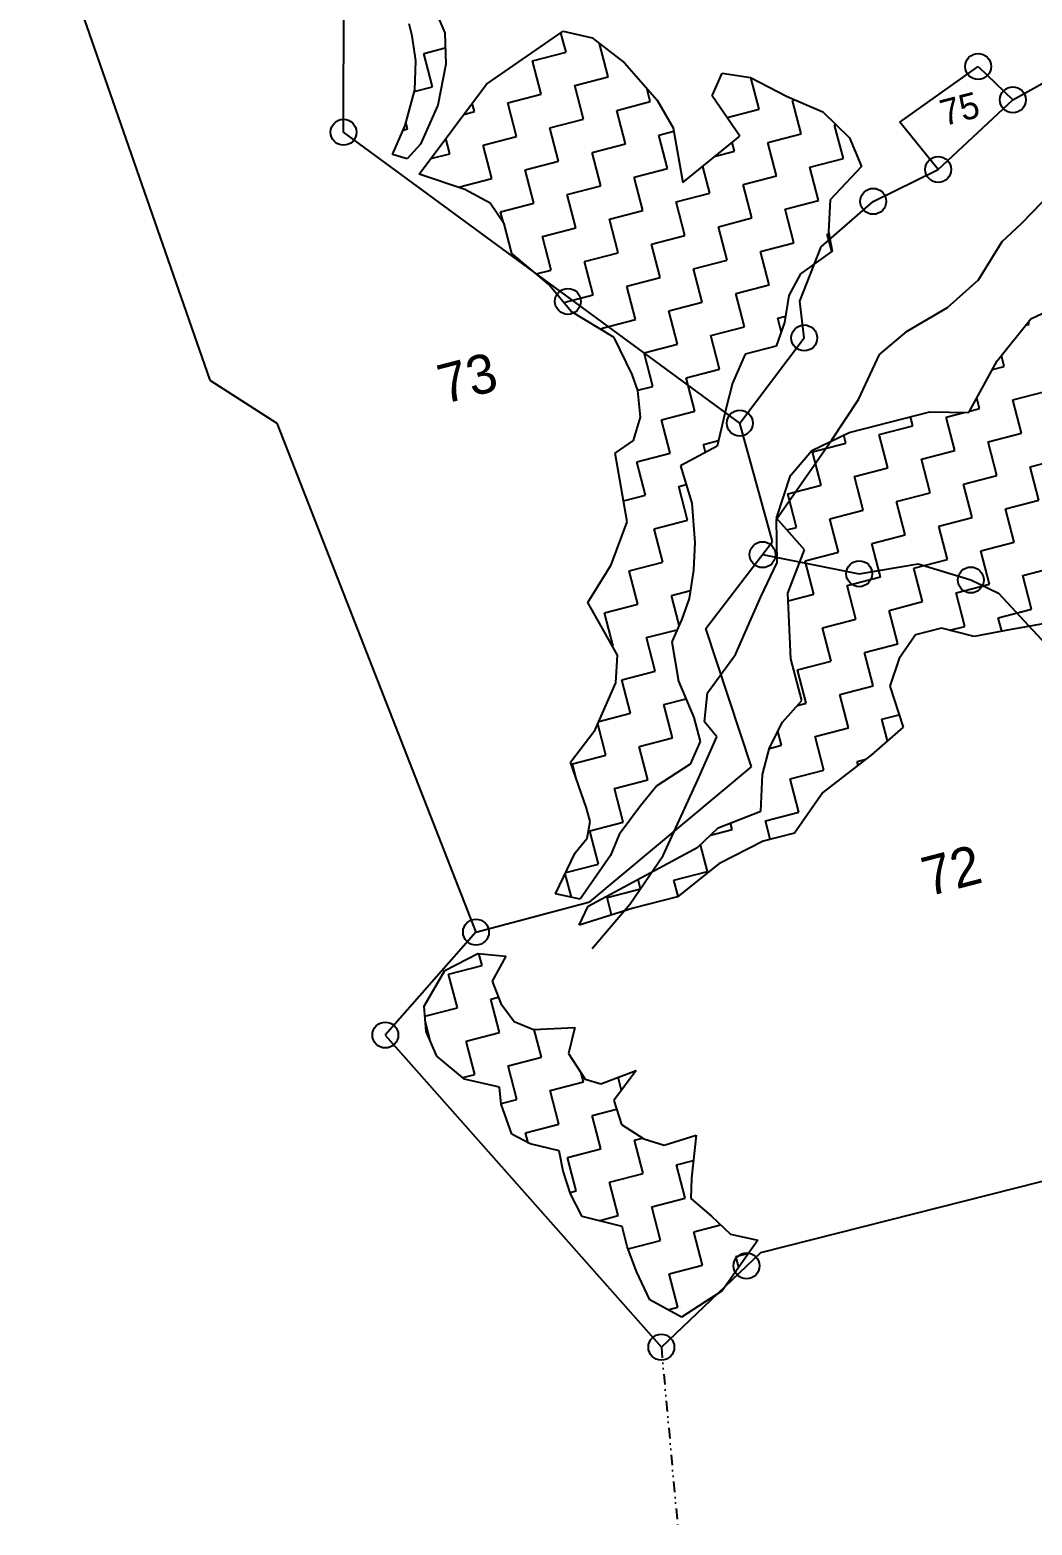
# Model space of a CAD drawing. Header units: metres. Extents: x 317086 to 320014, y 1873013 to 1876547.
# Drawn here: x 317323 to 317794, y 1873213 to 1873917 of the extents above; entities that cross this region are included whole.
import ezdxf

# ---------------------------------------------------------------- set-up
doc = ezdxf.new("R2010")
doc.units = ezdxf.units.M
doc.linetypes.add('DIVIDE', pattern=[1.25, 0.5, -0.25, 0, -0.25, 0, -0.25])
for name, color, linetype in [('LINE_WATER', 4, 'Continuous'), ('POLY_HATCH', 12, 'Continuous'), ('POLY_PARCEL', 6, 'Continuous'), ('TEXT_PARCEL', 7, 'Continuous'), ('V_BOUND_LINE', 7, 'Continuous'), ('V_DIVIDE_LINE', 7, 'DIVIDE')]:
    doc.layers.add(name, color=color, linetype=linetype)
doc.styles.add('TEXT_MAP', font='')
doc.styles.get('TEXT_MAP').set_extended_font_data('Kruti Dev 050')

msp = doc.modelspace()

# ---------------------------------------------------------------- linework, layer by layer
for centre in [(317768.79, 1873899.93), (317785.16, 1873884.22), (317470.16, 1873868.98), (317750.01, 1873851.46), (317719.46, 1873836.47), (317575.73, 1873789.39), (317686.99, 1873772.18), (317656.66, 1873732.09), (317667.35, 1873670.2), (317712.86, 1873661.22), (317765.36, 1873658.27), (317532.5, 1873492.56), (317489.83, 1873444.12), (317659.84, 1873335.47), (317619.73, 1873297.21)]:
    msp.add_circle(centre, 6.1)
at = {"layer": 'LINE_WATER'}
for p, q in [((317789.37, 1873826.14), (317808.16, 1873845.65)), ((317780.16, 1873817.54), (317789.37, 1873826.14)), ((317768.94, 1873799.49), (317780.16, 1873817.54)), ((317754.41, 1873786.54), (317768.94, 1873799.49)), ((317735.42, 1873775.41), (317754.41, 1873786.54)), ((317722.39, 1873764.33), (317735.42, 1873775.41)), ((317712.48, 1873743.15), (317722.39, 1873764.33)), ((317699.98, 1873724.27), (317712.48, 1873743.15)), ((317673.87, 1873686.97), (317699.98, 1873724.27)), ((317674.22, 1873666.46), (317673.87, 1873686.97)), ((317666.49, 1873650.3), (317674.22, 1873666.46)), ((317654.64, 1873623.16), (317666.49, 1873650.3)), ((317641.44, 1873605.09), (317654.64, 1873623.16)), ((317639.98, 1873591.56), (317641.44, 1873605.09)), ((317645.82, 1873584.39), (317639.98, 1873591.56)), ((317636.72, 1873563.91), (317645.82, 1873584.39)), ((317620.51, 1873528.68), (317636.72, 1873563.91)), ((317605.07, 1873505.81), (317620.51, 1873528.68)), ((317587.16, 1873484.78), (317605.07, 1873505.81))]:
    msp.add_line(p, q, dxfattribs=at)
at = {"layer": 'POLY_HATCH'}
for p, q in [((317509.1, 1873936.49), (317517.86, 1873915.77)), ((317502.48, 1873914.31), (317501, 1873920.01)), ((317504.17, 1873902.58), (317502.48, 1873914.31)), ((317517.86, 1873915.77), (317518.31, 1873901.01)), ((317537.37, 1873891.61), (317573.52, 1873916.55)), ((317573.52, 1873916.55), (317587.21, 1873913.34)), ((317587.21, 1873913.34), (317602.4, 1873901.73)), ((317503.65, 1873888.92), (317504.17, 1873902.58)), ((317518.31, 1873901.01), (317514.5, 1873881.77)), ((317602.4, 1873901.73), (317617.8, 1873884.09)), ((317643.67, 1873886.07), (317648.34, 1873896.75)), ((317648.34, 1873896.75), (317661.7, 1873894.8)), ((317499.19, 1873872.21), (317503.65, 1873888.92)), ((317505.8, 1873849.27), (317537.37, 1873891.61)), ((317661.7, 1873894.8), (317678.94, 1873885.75)), ((317514.5, 1873881.77), (317506.41, 1873863.44)), ((317617.8, 1873884.09), (317625.22, 1873871.14)), ((317656.71, 1873867.14), (317643.67, 1873886.07)), ((317678.94, 1873885.75), (317695.68, 1873878.6)), ((317695.68, 1873878.6), (317708.33, 1873866.33)), ((317493.28, 1873858.51), (317499.19, 1873872.21)), ((317625.22, 1873871.14), (317629.9, 1873845.3)), ((317506.41, 1873863.44), (317500.11, 1873856.4)), ((317629.9, 1873845.3), (317656.71, 1873867.14)), ((317708.33, 1873866.33), (317713.85, 1873852.89)), ((317500.11, 1873856.4), (317493.28, 1873858.51)), ((317527.31, 1873842), (317505.8, 1873849.27)), ((317713.85, 1873852.89), (317699.19, 1873837.16)), ((317539.12, 1873835.6), (317527.31, 1873842)), ((317545.72, 1873825.82), (317539.12, 1873835.6)), ((317699.19, 1873837.16), (317698.37, 1873822.08)), ((317549.33, 1873811.88), (317545.72, 1873825.82)), ((317698.37, 1873822.08), (317700.04, 1873813.04)), ((317566.61, 1873797.44), (317549.33, 1873811.88)), ((317700.04, 1873813.04), (317685.2, 1873802.43)), ((317577.37, 1873784.67), (317566.61, 1873797.44)), ((317685.2, 1873802.43), (317679.74, 1873792.22)), ((317679.74, 1873792.22), (317677.62, 1873779.5)), ((317793.59, 1873781.19), (317818.06, 1873792.77)), ((317597.49, 1873772.32), (317577.37, 1873784.67)), ((317677.62, 1873779.5), (317673.75, 1873768.35)), ((317777.79, 1873761.4), (317793.59, 1873781.19)), ((317606.06, 1873754.93), (317597.49, 1873772.32)), ((317659.17, 1873764.57), (317653.26, 1873750.86)), ((317673.75, 1873768.35), (317659.17, 1873764.57)), ((317608.66, 1873747.49), (317606.06, 1873754.93)), ((317764.48, 1873737.02), (317777.79, 1873761.4)), ((317653.26, 1873750.86), (317650.18, 1873739.25)), ((317609.89, 1873734.96), (317608.66, 1873747.49)), ((317606.65, 1873723.98), (317609.89, 1873734.96)), ((317650.18, 1873739.25), (317646.05, 1873721.27)), ((317708.04, 1873727.61), (317746.05, 1873737.47)), ((317746.05, 1873737.47), (317764.48, 1873737.02)), ((317690.61, 1873719.16), (317708.04, 1873727.61)), ((317598.02, 1873718.03), (317606.65, 1873723.98)), ((317646.05, 1873721.27), (317628.82, 1873712.07)), ((317603.71, 1873685.69), (317598.02, 1873718.03)), ((317680.57, 1873707.4), (317690.61, 1873719.16)), ((317628.82, 1873712.07), (317634.06, 1873694.49)), ((317673.99, 1873687.38), (317680.57, 1873707.4)), ((317634.06, 1873694.49), (317635.49, 1873675.93)), ((317596.1, 1873665.46), (317603.71, 1873685.69)), ((317687.03, 1873672.46), (317673.99, 1873687.38)), ((317635.49, 1873675.93), (317634.81, 1873662.91)), ((317679.22, 1873652.12), (317687.03, 1873672.46)), ((317585.14, 1873647.74), (317596.1, 1873665.46)), ((317634.81, 1873662.91), (317632.86, 1873649.56)), ((317632.86, 1873649.56), (317629.3, 1873639.84)), ((317680.72, 1873621.13), (317679.22, 1873652.12)), ((317599.02, 1873622.95), (317585.14, 1873647.74)), ((317629.3, 1873639.84), (317624.62, 1873629.16)), ((317751.55, 1873635.59), (317739.29, 1873632.4)), ((317766.95, 1873631.73), (317751.55, 1873635.59)), ((317799.46, 1873637.56), (317784.43, 1873634.96)), ((317624.62, 1873629.16), (317627.88, 1873610.69)), ((317739.29, 1873632.4), (317731.71, 1873621.28)), ((317784.43, 1873634.96), (317766.95, 1873631.73)), ((317598.34, 1873609.92), (317599.02, 1873622.95)), ((317685.81, 1873601.52), (317680.72, 1873621.13)), ((317731.71, 1873621.28), (317727.22, 1873608.35)), ((317588.53, 1873587.77), (317598.34, 1873609.92)), ((317627.88, 1873610.69), (317635.02, 1873593.61)), ((317727.22, 1873608.35), (317733.53, 1873589.06)), ((317676.68, 1873591.31), (317685.81, 1873601.52)), ((317635.02, 1873593.61), (317637.98, 1873582.21)), ((317576.91, 1873572.58), (317588.53, 1873587.77)), ((317670.64, 1873579.28), (317676.68, 1873591.31)), ((317733.53, 1873589.06), (317718.59, 1873576.03)), ((317637.98, 1873582.21), (317633.31, 1873571.53)), ((317667.37, 1873566.66), (317670.64, 1873579.28)), ((317584.56, 1873550.9), (317576.91, 1873572.58)), ((317718.59, 1873576.03), (317695.71, 1873558.32)), ((317633.31, 1873571.53), (317617.67, 1873561.39)), ((317666.6, 1873549.46), (317667.37, 1873566.66)), ((317617.67, 1873561.39), (317609.97, 1873551.95)), ((317695.71, 1873558.32), (317682.36, 1873539.17)), ((317586.21, 1873544.57), (317584.56, 1873550.9)), ((317609.97, 1873551.95), (317599.93, 1873538.52)), ((317584.85, 1873536.78), (317586.21, 1873544.57)), ((317646.4, 1873541.6), (317666.6, 1873549.46)), ((317579.19, 1873529.9), (317584.85, 1873536.78)), ((317599.93, 1873538.52), (317595.73, 1873528.64)), ((317636.95, 1873532.61), (317646.4, 1873541.6)), ((317682.36, 1873539.17), (317667.65, 1873535.35)), ((317569.99, 1873510.61), (317579.19, 1873529.9)), ((317618.61, 1873522.62), (317636.95, 1873532.61)), ((317667.65, 1873535.35), (317646.85, 1873524.72)), ((317595.73, 1873528.64), (317581.45, 1873508.04)), ((317585.28, 1873504.82), (317618.61, 1873522.62)), ((317646.85, 1873524.72), (317627.33, 1873509.19)), ((317581.45, 1873508.04), (317569.99, 1873510.61)), ((317627.33, 1873509.19), (317606.49, 1873503.78)), ((317581.06, 1873495.88), (317585.28, 1873504.82)), ((317606.49, 1873503.78), (317581.06, 1873495.88)), ((317517.9, 1873474.44), (317533.4, 1873482.52)), ((317533.4, 1873482.52), (317546.59, 1873481.21)), ((317546.59, 1873481.21), (317540.18, 1873469.4)), ((317508.04, 1873457.68), (317517.9, 1873474.44)), ((317540.18, 1873469.4), (317544.25, 1873458.96)), ((317509.1, 1873445.79), (317508.04, 1873457.68)), ((317544.25, 1873458.96), (317550.52, 1873450.45)), ((317514.13, 1873434.24), (317509.1, 1873445.79)), ((317550.52, 1873450.45), (317559.6, 1873446.72)), ((317559.6, 1873446.72), (317578.97, 1873447.69)), ((317578.97, 1873447.69), (317576.06, 1873435.44)), ((317527.09, 1873423.41), (317514.13, 1873434.24)), ((317576.06, 1873435.44), (317583.95, 1873423.29)), ((317591.27, 1873421.13), (317607.9, 1873427.47)), ((317607.9, 1873427.47), (317597.38, 1873413.25)), ((317543.64, 1873419.59), (317527.09, 1873423.41)), ((317544.34, 1873411.66), (317543.64, 1873419.59)), ((317583.95, 1873423.29), (317591.27, 1873421.13)), ((317549.39, 1873397.41), (317544.34, 1873411.66)), ((317597.38, 1873413.25), (317600.97, 1873402.01)), ((317558.01, 1873392.89), (317549.39, 1873397.41)), ((317600.97, 1873402.01), (317611.51, 1873395.28)), ((317621.07, 1873392.35), (317636.12, 1873396.93)), ((317636.12, 1873396.93), (317633.91, 1873376.75)), ((317571.7, 1873389.68), (317558.01, 1873392.89)), ((317573.53, 1873380.01), (317571.7, 1873389.68)), ((317611.51, 1873395.28), (317621.07, 1873392.35)), ((317576.96, 1873369.41), (317573.53, 1873380.01)), ((317633.91, 1873376.75), (317633.68, 1873367.22)), ((317582.45, 1873358.66), (317576.96, 1873369.41)), ((317633.68, 1873367.22), (317643.28, 1873358.9)), ((317601.23, 1873354.07), (317582.45, 1873358.66)), ((317603.7, 1873344.57), (317601.23, 1873354.07)), ((317643.28, 1873358.9), (317652.25, 1873350.41)), ((317665.14, 1873347.66), (317648.36, 1873323.7)), ((317652.25, 1873350.41), (317665.14, 1873347.66)), ((317608.09, 1873332.86), (317603.7, 1873344.57)), ((317614.24, 1873319.58), (317608.09, 1873332.86)), ((317629.25, 1873311.3), (317614.24, 1873319.58)), ((317648.36, 1873323.7), (317629.25, 1873311.3))]:
    msp.add_line(p, q, dxfattribs=at)
at = {"layer": 'POLY_HATCH', "linetype": 'Continuous'}
for p, q in [((317574.88, 1873906.67), (317572.5, 1873915.84)), ((317594.69, 1873895.02), (317590.61, 1873910.73)), ((317507.89, 1873906.07), (317518.07, 1873908.71)), ((317511.98, 1873890.34), (317507.89, 1873906.07)), ((317559.16, 1873902.59), (317574.88, 1873906.67)), ((317563.24, 1873886.86), (317559.16, 1873902.59)), ((317503.44, 1873888.13), (317511.98, 1873890.34)), ((317578.96, 1873890.94), (317594.69, 1873895.02)), ((317583.04, 1873875.21), (317578.96, 1873890.94)), ((317614.5, 1873883.38), (317612.84, 1873889.77)), ((317665.76, 1873879.89), (317661.92, 1873894.69)), ((317531.78, 1873878.7), (317530.74, 1873882.72)), ((317547.51, 1873882.78), (317563.24, 1873886.86)), ((317551.59, 1873867.05), (317547.51, 1873882.78)), ((317598.77, 1873879.29), (317614.5, 1873883.38)), ((317681.49, 1873883.97), (317682.49, 1873884.23)), ((317685.57, 1873868.25), (317681.49, 1873883.97)), ((317526.77, 1873877.39), (317531.78, 1873878.7)), ((317567.32, 1873871.13), (317583.04, 1873875.21)), ((317602.85, 1873863.57), (317598.77, 1873879.29)), ((317650.63, 1873875.97), (317665.76, 1873879.89)), ((317498.24, 1873869.99), (317500.33, 1873870.53)), ((317500.33, 1873870.53), (317499.55, 1873873.54)), ((317571.4, 1873855.41), (317567.32, 1873871.13)), ((317618.58, 1873867.65), (317625.53, 1873869.45)), ((317622.66, 1873851.92), (317618.58, 1873867.65)), ((317669.84, 1873864.17), (317685.57, 1873868.25)), ((317701.29, 1873872.33), (317701.97, 1873872.5)), ((317705.38, 1873856.6), (317701.29, 1873872.33)), ((317520.14, 1873858.89), (317518.29, 1873866.02)), ((317535.86, 1873862.97), (317551.59, 1873867.05)), ((317539.95, 1873847.24), (317535.86, 1873862.97)), ((317587.13, 1873859.49), (317602.85, 1873863.57)), ((317654.11, 1873860.08), (317653.06, 1873864.16)), ((317673.92, 1873848.44), (317669.84, 1873864.17)), ((317511.25, 1873856.58), (317520.14, 1873858.89)), ((317555.67, 1873851.32), (317571.4, 1873855.41)), ((317591.21, 1873843.76), (317587.13, 1873859.49)), ((317645.21, 1873857.77), (317654.11, 1873860.08)), ((317689.65, 1873852.52), (317705.38, 1873856.6)), ((317505.85, 1873849.25), (317505.84, 1873849.32)), ((317524.22, 1873843.16), (317539.95, 1873847.24)), ((317559.75, 1873835.6), (317555.67, 1873851.32)), ((317606.93, 1873847.84), (317622.66, 1873851.92)), ((317611.02, 1873832.11), (317606.93, 1873847.84)), ((317642.47, 1873840.28), (317639.2, 1873852.88)), ((317658.2, 1873844.36), (317673.92, 1873848.44)), ((317693.73, 1873836.79), (317689.65, 1873852.52)), ((317524.25, 1873843.04), (317524.22, 1873843.16)), ((317575.48, 1873839.68), (317591.21, 1873843.76)), ((317579.56, 1873823.95), (317575.48, 1873839.68)), ((317626.74, 1873836.2), (317642.47, 1873840.28)), ((317662.28, 1873828.63), (317658.2, 1873844.36)), ((317544.03, 1873831.52), (317559.75, 1873835.6)), ((317595.29, 1873828.03), (317611.02, 1873832.11)), ((317630.82, 1873820.47), (317626.74, 1873836.2)), ((317678, 1873832.71), (317693.73, 1873836.79)), ((317682.08, 1873816.99), (317678, 1873832.71)), ((317545.37, 1873826.33), (317544.03, 1873831.52)), ((317599.37, 1873812.31), (317595.29, 1873828.03)), ((317646.55, 1873824.55), (317662.28, 1873828.63)), ((317563.83, 1873819.87), (317579.56, 1873823.95)), ((317567.92, 1873804.14), (317563.83, 1873819.87)), ((317615.1, 1873816.39), (317630.82, 1873820.47)), ((317650.63, 1873808.82), (317646.55, 1873824.55)), ((317697.81, 1873821.07), (317698.53, 1873821.25)), ((317699.92, 1873812.95), (317697.81, 1873821.07)), ((317583.64, 1873808.23), (317599.37, 1873812.31)), ((317619.18, 1873800.66), (317615.1, 1873816.39)), ((317666.36, 1873812.9), (317682.08, 1873816.99)), ((317670.44, 1873797.18), (317666.36, 1873812.9)), ((317560.8, 1873802.3), (317567.92, 1873804.14)), ((317587.72, 1873792.5), (317583.64, 1873808.23)), ((317634.9, 1873804.74), (317650.63, 1873808.82)), ((317638.99, 1873789.02), (317634.9, 1873804.74)), ((317603.45, 1873796.58), (317619.18, 1873800.66)), ((317654.71, 1873793.1), (317670.44, 1873797.18)), ((317573.81, 1873788.89), (317587.72, 1873792.5)), ((317607.53, 1873780.85), (317603.45, 1873796.58)), ((317658.79, 1873777.37), (317654.71, 1873793.1)), ((317623.26, 1873784.93), (317638.99, 1873789.02)), ((317627.34, 1873769.21), (317623.26, 1873784.93)), ((317591.81, 1873776.77), (317607.53, 1873780.85)), ((317592.1, 1873775.62), (317591.81, 1873776.77)), ((317643.07, 1873773.29), (317658.79, 1873777.37)), ((317674.52, 1873781.45), (317678.1, 1873782.38)), ((317676.14, 1873775.22), (317674.52, 1873781.45)), ((317791.16, 1873778.15), (317792.77, 1873778.57)), ((317792.77, 1873778.57), (317792.46, 1873779.77)), ((317611.61, 1873765.13), (317627.34, 1873769.21)), ((317647.15, 1873757.56), (317643.07, 1873773.29)), ((317615.69, 1873749.4), (317611.61, 1873765.13)), ((317781.12, 1873758.76), (317779.79, 1873763.91)), ((317631.42, 1873753.48), (317647.15, 1873757.56)), ((317775.56, 1873757.31), (317781.12, 1873758.76)), ((317608.64, 1873747.57), (317615.69, 1873749.4)), ((317635.5, 1873737.75), (317631.42, 1873753.48)), ((317769.48, 1873738.95), (317768.21, 1873743.85)), ((317785.2, 1873743.03), (317800.93, 1873747.11)), ((317789.29, 1873727.3), (317785.2, 1873743.03)), ((317619.78, 1873733.67), (317635.5, 1873737.75)), ((317623.86, 1873717.95), (317619.78, 1873733.67)), ((317738.02, 1873730.79), (317736.91, 1873735.1)), ((317753.75, 1873734.87), (317762.26, 1873737.08)), ((317757.83, 1873719.14), (317753.75, 1873734.87)), ((317764.89, 1873737.76), (317769.48, 1873738.95)), ((317722.3, 1873726.71), (317738.02, 1873730.79)), ((317726.38, 1873710.98), (317722.3, 1873726.71)), ((317773.56, 1873723.22), (317789.29, 1873727.3)), ((317639.58, 1873722.03), (317646.65, 1873723.86)), ((317640.54, 1873718.33), (317639.58, 1873722.03)), ((317690.84, 1873718.54), (317706.57, 1873722.62)), ((317706.57, 1873722.62), (317705.59, 1873726.42)), ((317777.64, 1873707.5), (317773.56, 1873723.22)), ((317608.13, 1873713.86), (317623.86, 1873717.95)), ((317612.21, 1873698.14), (317608.13, 1873713.86)), ((317694.93, 1873702.82), (317690.84, 1873718.54)), ((317742.11, 1873715.06), (317757.83, 1873719.14)), ((317746.19, 1873699.33), (317742.11, 1873715.06)), ((317793.37, 1873711.58), (317809.09, 1873715.66)), ((317710.65, 1873706.9), (317726.38, 1873710.98)), ((317714.73, 1873691.17), (317710.65, 1873706.9)), ((317761.91, 1873703.41), (317777.64, 1873707.5)), ((317797.45, 1873695.85), (317793.37, 1873711.58)), ((317627.94, 1873702.22), (317631.48, 1873703.14)), ((317632.02, 1873686.49), (317627.94, 1873702.22)), ((317679.2, 1873698.74), (317694.93, 1873702.82)), ((317683.28, 1873683.01), (317679.2, 1873698.74)), ((317730.46, 1873695.25), (317746.19, 1873699.33)), ((317765.99, 1873687.69), (317761.91, 1873703.41)), ((317601.99, 1873695.49), (317612.21, 1873698.14)), ((317734.54, 1873679.53), (317730.46, 1873695.25)), ((317781.72, 1873691.77), (317797.45, 1873695.85)), ((317785.8, 1873676.04), (317781.72, 1873691.77)), ((317616.29, 1873682.41), (317632.02, 1873686.49)), ((317699.01, 1873687.09), (317714.73, 1873691.17)), ((317703.09, 1873671.36), (317699.01, 1873687.09)), ((317750.27, 1873683.61), (317765.99, 1873687.69)), ((317620.37, 1873666.68), (317616.29, 1873682.41)), ((317678.82, 1873681.85), (317683.28, 1873683.01)), ((317718.81, 1873675.44), (317734.54, 1873679.53)), ((317754.35, 1873667.88), (317750.27, 1873683.61)), ((317687.36, 1873667.28), (317703.09, 1873671.36)), ((317722.9, 1873659.72), (317718.81, 1873675.44)), ((317770.08, 1873671.96), (317785.8, 1873676.04)), ((317774.16, 1873656.23), (317770.08, 1873671.96)), ((317604.65, 1873662.6), (317620.37, 1873666.68)), ((317691.44, 1873651.56), (317687.36, 1873667.28)), ((317738.62, 1873663.8), (317754.35, 1873667.88)), ((317742.7, 1873648.07), (317738.62, 1873663.8)), ((317789.88, 1873660.32), (317805.61, 1873664.4)), ((317608.73, 1873646.88), (317604.65, 1873662.6)), ((317707.17, 1873655.64), (317722.9, 1873659.72)), ((317758.43, 1873652.15), (317774.16, 1873656.23)), ((317793.97, 1873644.59), (317789.88, 1873660.32)), ((317624.45, 1873650.96), (317633.41, 1873653.28)), ((317628.07, 1873637.03), (317624.45, 1873650.96)), ((317679.4, 1873648.43), (317691.44, 1873651.56)), ((317711.25, 1873639.91), (317707.17, 1873655.64)), ((317762.51, 1873636.43), (317758.43, 1873652.15)), ((317593, 1873642.8), (317608.73, 1873646.88)), ((317597.08, 1873627.07), (317593, 1873642.8)), ((317726.98, 1873643.99), (317742.7, 1873648.07)), ((317731.06, 1873628.26), (317726.98, 1873643.99)), ((317778.24, 1873640.51), (317793.97, 1873644.59)), ((317695.52, 1873635.83), (317711.25, 1873639.91)), ((317699.6, 1873620.1), (317695.52, 1873635.83)), ((317755.48, 1873634.6), (317762.51, 1873636.43)), ((317779.89, 1873634.13), (317778.24, 1873640.51)), ((317612.81, 1873631.15), (317627.12, 1873634.86)), ((317616.89, 1873615.42), (317612.81, 1873631.15)), ((317715.33, 1873624.18), (317731.06, 1873628.26)), ((317596.76, 1873626.98), (317597.08, 1873627.07)), ((317719.41, 1873608.46), (317715.33, 1873624.18)), ((317601.16, 1873611.34), (317616.89, 1873615.42)), ((317683.88, 1873616.02), (317699.6, 1873620.1)), ((317687.96, 1873600.29), (317683.88, 1873616.02)), ((317605.24, 1873595.62), (317601.16, 1873611.34)), ((317703.69, 1873604.38), (317719.41, 1873608.46)), ((317620.97, 1873599.7), (317631.35, 1873602.39)), ((317683.73, 1873599.2), (317687.96, 1873600.29)), ((317707.77, 1873588.65), (317703.69, 1873604.38)), ((317590.28, 1873591.73), (317605.24, 1873595.62)), ((317625.05, 1873583.97), (317620.97, 1873599.7)), ((317723.49, 1873592.73), (317731.64, 1873594.84)), ((317593.6, 1873575.81), (317589.77, 1873590.57)), ((317676.31, 1873580.49), (317674.59, 1873587.14)), ((317692.04, 1873584.57), (317707.77, 1873588.65)), ((317726.12, 1873582.6), (317723.49, 1873592.73)), ((317609.33, 1873579.89), (317625.05, 1873583.97)), ((317613.41, 1873564.16), (317609.33, 1873579.89)), ((317670.57, 1873579), (317676.31, 1873580.49)), ((317696.12, 1873568.84), (317692.04, 1873584.57)), ((317577.87, 1873571.73), (317593.6, 1873575.81)), ((317711.85, 1873572.92), (317715.95, 1873573.99)), ((317712.3, 1873571.17), (317711.85, 1873572.92)), ((317579.71, 1873564.65), (317577.87, 1873571.73)), ((317680.39, 1873564.76), (317696.12, 1873568.84)), ((317684.48, 1873549.03), (317680.39, 1873564.76)), ((317597.68, 1873560.08), (317613.41, 1873564.16)), ((317601.76, 1873544.35), (317597.68, 1873560.08)), ((317586.03, 1873540.27), (317601.76, 1873544.35)), ((317653.02, 1873540.87), (317652.24, 1873543.88)), ((317668.75, 1873544.95), (317684.48, 1873549.03)), ((317671.01, 1873536.22), (317668.75, 1873544.95)), ((317590.12, 1873524.55), (317586.03, 1873540.27)), ((317642.86, 1873538.23), (317653.02, 1873540.87)), ((317641.38, 1873521.06), (317638.1, 1873533.7)), ((317574.73, 1873520.55), (317590.12, 1873524.55)), ((317577.38, 1873508.95), (317574.49, 1873520.06)), ((317609.92, 1873512.9), (317608.77, 1873517.36)), ((317625.65, 1873516.98), (317641.38, 1873521.06)), ((317627.61, 1873509.42), (317625.65, 1873516.98)), ((317594.2, 1873508.82), (317609.92, 1873512.9)), ((317596.32, 1873500.62), (317594.2, 1873508.82)), ((317535.37, 1873476.77), (317533.89, 1873482.47)), ((317519.64, 1873472.69), (317535.37, 1873476.77)), ((317523.73, 1873456.96), (317519.64, 1873472.69)), ((317539.45, 1873461.04), (317543.07, 1873461.98)), ((317543.53, 1873445.31), (317539.45, 1873461.04)), ((317508.46, 1873453), (317523.73, 1873456.96)), ((317510.93, 1873441.59), (317508.72, 1873450.11)), ((317527.81, 1873441.23), (317543.53, 1873445.31)), ((317563.34, 1873433.67), (317559.95, 1873446.74)), ((317531.89, 1873425.51), (317527.81, 1873441.23)), ((317547.61, 1873429.59), (317563.34, 1873433.67)), ((317526.31, 1873424.06), (317531.89, 1873425.51)), ((317551.7, 1873413.86), (317547.61, 1873429.59)), ((317583.15, 1873422.02), (317582.07, 1873426.18)), ((317600.96, 1873418.09), (317599.37, 1873424.22)), ((317567.42, 1873417.94), (317583.15, 1873422.02)), ((317571.5, 1873402.22), (317567.42, 1873417.94)), ((317544.32, 1873411.95), (317551.7, 1873413.86)), ((317587.23, 1873406.3), (317598.65, 1873409.26)), ((317591.31, 1873390.57), (317587.23, 1873406.3)), ((317555.78, 1873398.13), (317571.5, 1873402.22)), ((317557, 1873393.42), (317555.78, 1873398.13)), ((317575.58, 1873386.49), (317591.31, 1873390.57)), ((317607.04, 1873394.65), (317610.92, 1873395.66)), ((317611.12, 1873378.92), (317607.04, 1873394.65)), ((317579.67, 1873370.76), (317575.58, 1873386.49)), ((317626.85, 1873383.01), (317634.82, 1873385.08)), ((317630.93, 1873367.28), (317626.85, 1873383.01)), ((317595.39, 1873374.84), (317611.12, 1873378.92)), ((317599.47, 1873359.12), (317595.39, 1873374.84)), ((317576.76, 1873370.01), (317579.67, 1873370.76)), ((317615.2, 1873363.2), (317630.93, 1873367.28)), ((317619.28, 1873347.47), (317615.2, 1873363.2)), ((317590.32, 1873356.74), (317599.47, 1873359.12)), ((317635.01, 1873351.55), (317647.59, 1873354.82)), ((317604.09, 1873343.53), (317619.28, 1873347.47)), ((317639.09, 1873335.83), (317635.01, 1873351.55)), ((317654.82, 1873339.91), (317660.79, 1873341.46)), ((317656.14, 1873334.81), (317654.82, 1873339.91)), ((317623.36, 1873331.74), (317639.09, 1873335.83)), ((317627.44, 1873316.02), (317623.36, 1873331.74)), ((317622.86, 1873314.83), (317627.44, 1873316.02))]:
    msp.add_line(p, q, dxfattribs=at)
at = {"layer": 'POLY_PARCEL'}
for p, q in [((317470.16, 1873868.98), (317470.47, 1874069.93)), ((317785.16, 1873884.22), (317848.56, 1873919.53)), ((317731.92, 1873873.78), (317768.79, 1873899.93)), ((317768.79, 1873899.93), (317785.16, 1873884.22)), ((317750.01, 1873851.46), (317785.16, 1873884.22)), ((317656.66, 1873732.09), (317470.16, 1873868.98)), ((317750.01, 1873851.46), (317731.92, 1873873.78)), ((317719.46, 1873836.47), (317750.01, 1873851.46)), ((317694.89, 1873815.05), (317719.46, 1873836.47)), ((317684.94, 1873789.45), (317694.89, 1873815.05)), ((317686.99, 1873772.18), (317684.94, 1873789.45)), ((317656.66, 1873732.09), (317686.99, 1873772.18)), ((317672.04, 1873676.32), (317656.66, 1873732.09)), ((317640.7, 1873635.4), (317672.04, 1873676.32)), ((317667.35, 1873670.2), (317712.86, 1873661.22)), ((317712.86, 1873661.22), (317740.63, 1873665.85)), ((317740.63, 1873665.85), (317765.36, 1873658.27)), ((317765.36, 1873658.27), (317778.36, 1873652.03)), ((317778.36, 1873652.03), (317802.63, 1873625.96)), ((317662.14, 1873570.36), (317640.7, 1873635.4)), ((317586.02, 1873506.88), (317662.14, 1873570.36)), ((317532.5, 1873492.56), (317586.02, 1873506.88))]:
    msp.add_line(p, q, dxfattribs=at)
at = {"layer": 'V_BOUND_LINE'}
for p, q in [((317322.57, 1873995.96), (317407.18, 1873752.33)), ((317407.18, 1873752.33), (317438.73, 1873732.04)), ((317438.73, 1873732.04), (317532.5, 1873492.56)), ((317532.5, 1873492.56), (317489.83, 1873444.12)), ((317489.83, 1873444.12), (317619.73, 1873297.21)), ((317666.51, 1873341.82), (317931.13, 1873408.72)), ((317619.73, 1873297.21), (317666.51, 1873341.82))]:
    msp.add_line(p, q, dxfattribs=at)
at = {"layer": 'V_DIVIDE_LINE', "ltscale": 10}
msp.add_line((317619.73, 1873297.21), (317627.39, 1873213.49), dxfattribs=at)

# ---------------------------------------------------------------- texts
at = {"layer": 'TEXT_PARCEL', "style": 'TEXT_MAP'}
for s, height, p in [('75', 12.282, (317752.78, 1873871.82)), ('73', 18.423, (317517.46, 1873741.03)), ('72', 18.423, (317745.24, 1873509.25))]:
    msp.add_text(s, height=height, rotation=14.54758, dxfattribs=at).set_placement(p)

doc.saveas('drawing.dxf')
